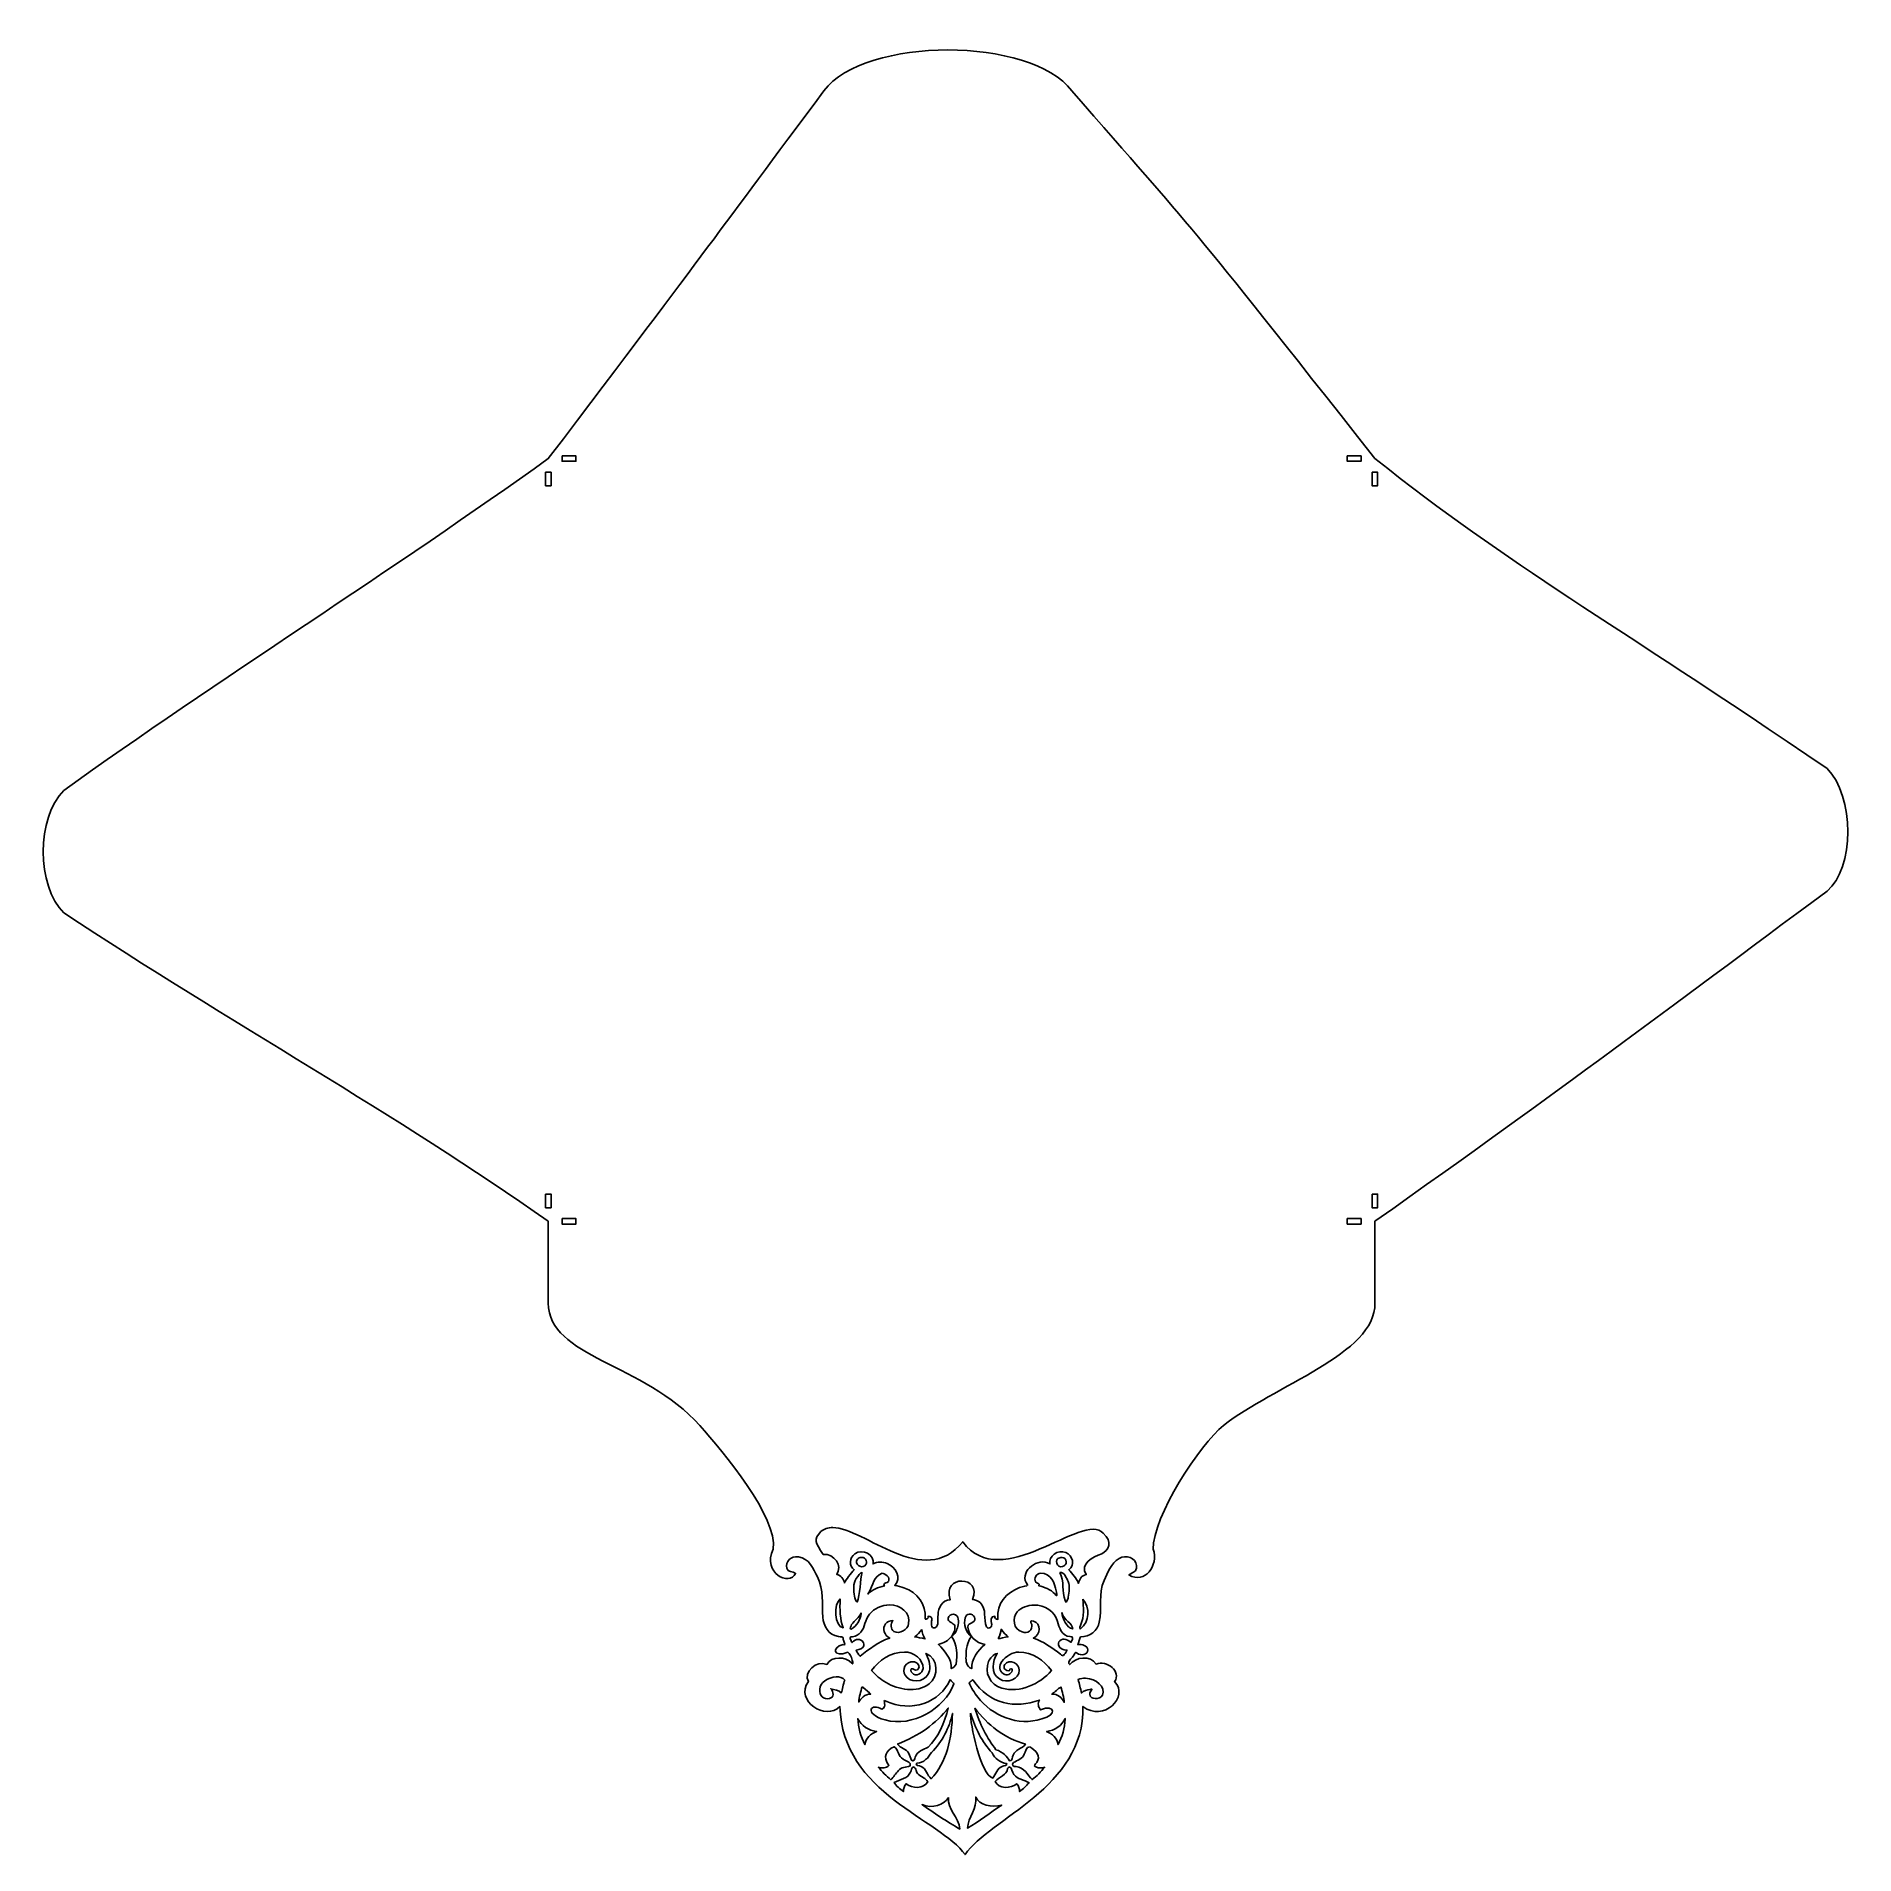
# Model space of a CAD drawing. Header units: centimetres. Extents: x -8.1 to 5.8, y -5.9 to 8.1.
import ezdxf

# ---------------------------------------------------------------- set-up
doc = ezdxf.new("R2010")
doc.units = ezdxf.units.CM
doc.header["$MEASUREMENT"] = 0
doc.layers.add('Layer 1', color=7, linetype='Continuous')

msp = doc.modelspace()

# ---------------------------------------------------------------- linework, layer by layer
at = {"layer": 'Layer 1', "color": 14}
for points, knots in [([(-2.06239, 7.65418), (-2.89052, 6.54329), (-2.90753, 6.50543), (-4.17525, 4.83449), (-4.17525, 4.83449), (-5.33732, 3.99902), (-6.72785, 3.12569), (-7.88992, 2.29022), (-7.88992, 2.29022), (-8.10121, 2.08135), (-8.10121, 1.55918), (-7.88992, 1.35032), (-7.88992, 1.35032), (-6.6222, 0.51485), (-5.33059, -0.19918), (-4.17525, -1.0138), (-4.17525, -1.0138), (-4.17525, -1.0138), (-4.17525, -1.6404), (-4.17525, -1.6404), (-4.17525, -1.6404), (-4.17525, -2.05815), (-3.44462, -2.09738), (-3.01318, -2.58032), (-3.01318, -2.58032), (-2.83346, -2.78149), (-2.40999, -3.28942), (-2.45195, -3.52739), (-2.45195, -3.52739), (-2.53646, -3.71537), (-2.32544, -3.81281), (-2.27962, -3.71407), (-2.27962, -3.71407), (-2.29866, -3.69684), (-2.33887, -3.70483), (-2.34631, -3.6736), (-2.34631, -3.6736), (-2.35878, -3.62337), (-2.31277, -3.57792), (-2.25783, -3.58679), (-2.25783, -3.58679), (-2.17474, -3.59556), (-2.14335, -3.68048), (-2.11125, -3.74083), (-2.11125, -3.74083), (-2.06288, -3.8376), (-2.0765, -3.94605), (-2.06965, -4.04956), (-2.06965, -4.04956), (-2.06495, -4.11416), (-2.02673, -4.18781), (-1.95014, -4.19707), (-1.95014, -4.19707), (-1.93163, -4.20027), (-1.91099, -4.19651), (-1.91316, -4.21991), (-1.91316, -4.21991), (-1.9146, -4.23456), (-1.88575, -4.26699), (-1.91515, -4.25907), (-1.91515, -4.25907), (-2.00825, -4.27932), (-1.98712, -4.36286), (-1.8795, -4.31847), (-1.8795, -4.31847), (-1.84428, -4.33238), (-1.83032, -4.43518), (-1.84781, -4.40071), (-1.84781, -4.40071), (-1.89648, -4.34981), (-2.0022, -4.34549), (-2.03929, -4.41181), (-2.03929, -4.41181), (-2.1199, -4.37228), (-2.22069, -4.47501), (-2.18125, -4.54235), (-2.18125, -4.54235), (-2.28518, -4.69414), (-2.04848, -4.84514), (-1.93893, -4.73425), (-1.93893, -4.73425), (-1.9227, -5.40182), (-1.16688, -5.60055), (-0.9789, -5.86997), (-0.9789, -5.86997), (-0.79097, -5.5915), (-0.06115, -5.35774), (-0.07565, -4.7336), (-0.07565, -4.7336), (0.08208, -4.85876), (0.28168, -4.65887), (0.16733, -4.54236), (0.16733, -4.54236), (0.22326, -4.4698), (0.10634, -4.37302), (0.02471, -4.41051), (0.02471, -4.41051), (-0.01566, -4.33852), (-0.13614, -4.35409), (-0.17601, -4.41312), (-0.17601, -4.41312), (-0.20066, -4.38708), (-0.16079, -4.37155), (-0.15092, -4.3485), (-0.15092, -4.3485), (-0.13993, -4.3375), (-0.1382, -4.30534), (-0.11989, -4.32566), (-0.11989, -4.32566), (-0.09193, -4.34803), (-0.03728, -4.33942), (-0.03736, -4.29955), (-0.03736, -4.29955), (-0.04011, -4.26676), (-0.08402, -4.25442), (-0.11395, -4.26039), (-0.11395, -4.26039), (-0.10511, -4.24162), (-0.10219, -4.21617), (-0.09348, -4.20034), (-0.09348, -4.20034), (-0.02239, -4.20211), (0.03859, -4.15071), (0.04914, -4.08677), (0.04914, -4.08677), (0.07269, -3.98219), (0.04303, -3.87013), (0.08611, -3.7689), (0.08611, -3.7689), (0.11414, -3.70783), (0.13984, -3.63617), (0.20232, -3.59854), (0.20232, -3.59854), (0.25207, -3.56815), (0.33246, -3.59366), (0.33569, -3.65337), (0.33569, -3.65337), (0.33328, -3.71303), (0.31588, -3.69451), (0.27759, -3.72582), (0.27759, -3.72582), (0.4004, -3.79894), (0.50604, -3.65272), (0.46379, -3.5274), (0.46379, -3.5274), (0.45576, -3.28377), (0.82565, -2.72013), (1.00126, -2.58033), (1.00126, -2.58033), (1.38478, -2.27501), (2.17273, -2.03248), (2.16333, -1.64041), (2.16333, -1.64041), (2.16333, -1.64041), (2.16333, -1.01381), (2.16333, -1.01381), (2.16333, -1.01381), (3.64233, 0.03053), (4.36335, 0.5788), (5.63106, 1.51871), (5.63106, 1.51871), (5.8411, 1.68682), (5.84235, 2.24975), (5.63106, 2.45861), (5.63106, 2.45861), (3.94077, 3.60738), (3.21976, 3.99901), (2.16333, 4.83447), (2.16333, 4.83447), (0.68433, 6.71428), (0.807, 6.54328), (-0.16081, 7.65416), (-0.16081, 7.65416), (-0.47774, 8.07189), (-1.74546, 8.07189), (-2.06238, 7.65416), (-2.06238, 7.65416), (-2.06238, 7.65416), (-2.06239, 7.65418), (-2.06239, 7.65418)], [0, 0, 0, 0, 0.02173913, 0.02173913, 0.02173913, 0.02173913, 0.04347826, 0.04347826, 0.04347826, 0.04347826, 0.06521739, 0.06521739, 0.06521739, 0.06521739, 0.08695652, 0.08695652, 0.08695652, 0.08695652, 0.10869565, 0.10869565, 0.10869565, 0.10869565, 0.13043478, 0.13043478, 0.13043478, 0.13043478, 0.15217391, 0.15217391, 0.15217391, 0.15217391, 0.17391304, 0.17391304, 0.17391304, 0.17391304, 0.19565217, 0.19565217, 0.19565217, 0.19565217, 0.2173913, 0.2173913, 0.2173913, 0.2173913, 0.23913043, 0.23913043, 0.23913043, 0.23913043, 0.26086957, 0.26086957, 0.26086957, 0.26086957, 0.2826087, 0.2826087, 0.2826087, 0.2826087, 0.30434783, 0.30434783, 0.30434783, 0.30434783, 0.32608696, 0.32608696, 0.32608696, 0.32608696, 0.34782609, 0.34782609, 0.34782609, 0.34782609, 0.36956522, 0.36956522, 0.36956522, 0.36956522, 0.39130435, 0.39130435, 0.39130435, 0.39130435, 0.41304348, 0.41304348, 0.41304348, 0.41304348, 0.43478261, 0.43478261, 0.43478261, 0.43478261, 0.45652174, 0.45652174, 0.45652174, 0.45652174, 0.47826087, 0.47826087, 0.47826087, 0.47826087, 0.5, 0.5, 0.5, 0.5, 0.52173913, 0.52173913, 0.52173913, 0.52173913, 0.54347826, 0.54347826, 0.54347826, 0.54347826, 0.56521739, 0.56521739, 0.56521739, 0.56521739, 0.58695652, 0.58695652, 0.58695652, 0.58695652, 0.60869565, 0.60869565, 0.60869565, 0.60869565, 0.63043478, 0.63043478, 0.63043478, 0.63043478, 0.65217391, 0.65217391, 0.65217391, 0.65217391, 0.67391304, 0.67391304, 0.67391304, 0.67391304, 0.69565217, 0.69565217, 0.69565217, 0.69565217, 0.7173913, 0.7173913, 0.7173913, 0.7173913, 0.73913043, 0.73913043, 0.73913043, 0.73913043, 0.76086957, 0.76086957, 0.76086957, 0.76086957, 0.7826087, 0.7826087, 0.7826087, 0.7826087, 0.80434783, 0.80434783, 0.80434783, 0.80434783, 0.82608696, 0.82608696, 0.82608696, 0.82608696, 0.84782609, 0.84782609, 0.84782609, 0.84782609, 0.86956522, 0.86956522, 0.86956522, 0.86956522, 0.89130435, 0.89130435, 0.89130435, 0.89130435, 0.91304348, 0.91304348, 0.91304348, 0.91304348, 0.93478261, 0.93478261, 0.93478261, 0.93478261, 0.95652174, 0.95652174, 0.95652174, 0.95652174, 1, 1, 1, 1]), ([(-4.06961, 4.85537), (-4.06961, 4.85537), (-3.96397, 4.85537), (-3.96397, 4.85537), (-3.96397, 4.85537), (-3.96397, 4.85537), (-3.96397, 4.8136), (-3.96397, 4.8136), (-3.96397, 4.8136), (-3.96397, 4.8136), (-4.06961, 4.8136), (-4.06961, 4.8136), (-4.06961, 4.8136), (-4.06961, 4.8136), (-4.06961, 4.85537), (-4.06961, 4.85537)], [0, 0, 0, 0, 0.2, 0.2, 0.2, 0.2, 0.4, 0.4, 0.4, 0.4, 0.6, 0.6, 0.6, 0.6, 1, 1, 1, 1]), ([(1.95204, 4.85537), (1.95204, 4.85537), (2.05768, 4.85537), (2.05768, 4.85537), (2.05768, 4.85537), (2.05768, 4.85537), (2.05768, 4.8136), (2.05768, 4.8136), (2.05768, 4.8136), (2.05768, 4.8136), (1.95204, 4.8136), (1.95204, 4.8136), (1.95204, 4.8136), (1.95204, 4.8136), (1.95204, 4.85537), (1.95204, 4.85537)], [0, 0, 0, 0, 0.2, 0.2, 0.2, 0.2, 0.4, 0.4, 0.4, 0.4, 0.6, 0.6, 0.6, 0.6, 1, 1, 1, 1]), ([(-4.19638, 4.73005), (-4.19638, 4.73005), (-4.15412, 4.73005), (-4.15412, 4.73005), (-4.15412, 4.73005), (-4.15412, 4.73005), (-4.15412, 4.62562), (-4.15412, 4.62562), (-4.15412, 4.62562), (-4.15412, 4.62562), (-4.19638, 4.62562), (-4.19638, 4.62562), (-4.19638, 4.62562), (-4.19638, 4.62562), (-4.19638, 4.73005), (-4.19638, 4.73005)], [0, 0, 0, 0, 0.2, 0.2, 0.2, 0.2, 0.4, 0.4, 0.4, 0.4, 0.6, 0.6, 0.6, 0.6, 1, 1, 1, 1]), ([(2.1422, 4.73005), (2.1422, 4.73005), (2.18446, 4.73005), (2.18446, 4.73005), (2.18446, 4.73005), (2.18446, 4.73005), (2.18446, 4.62562), (2.18446, 4.62562), (2.18446, 4.62562), (2.18446, 4.62562), (2.1422, 4.62562), (2.1422, 4.62562), (2.1422, 4.62562), (2.1422, 4.62562), (2.1422, 4.73005), (2.1422, 4.73005)], [0, 0, 0, 0, 0.2, 0.2, 0.2, 0.2, 0.4, 0.4, 0.4, 0.4, 0.6, 0.6, 0.6, 0.6, 1, 1, 1, 1]), ([(-4.19638, -0.80494), (-4.19638, -0.80494), (-4.15412, -0.80494), (-4.15412, -0.80494), (-4.15412, -0.80494), (-4.15412, -0.80494), (-4.15412, -0.90937), (-4.15412, -0.90937), (-4.15412, -0.90937), (-4.15412, -0.90937), (-4.19638, -0.90937), (-4.19638, -0.90937), (-4.19638, -0.90937), (-4.19638, -0.90937), (-4.19638, -0.80494), (-4.19638, -0.80494)], [0, 0, 0, 0, 0.2, 0.2, 0.2, 0.2, 0.4, 0.4, 0.4, 0.4, 0.6, 0.6, 0.6, 0.6, 1, 1, 1, 1]), ([(2.1422, -0.80494), (2.1422, -0.80494), (2.18446, -0.80494), (2.18446, -0.80494), (2.18446, -0.80494), (2.18446, -0.80494), (2.18446, -0.90937), (2.18446, -0.90937), (2.18446, -0.90937), (2.18446, -0.90937), (2.1422, -0.90937), (2.1422, -0.90937), (2.1422, -0.90937), (2.1422, -0.90937), (2.1422, -0.80494), (2.1422, -0.80494)], [0, 0, 0, 0, 0.2, 0.2, 0.2, 0.2, 0.4, 0.4, 0.4, 0.4, 0.6, 0.6, 0.6, 0.6, 1, 1, 1, 1]), ([(-4.06961, -0.99292), (-4.06961, -0.99292), (-3.96397, -0.99292), (-3.96397, -0.99292), (-3.96397, -0.99292), (-3.96397, -0.99292), (-3.96397, -1.03469), (-3.96397, -1.03469), (-3.96397, -1.03469), (-3.96397, -1.03469), (-4.06961, -1.03469), (-4.06961, -1.03469), (-4.06961, -1.03469), (-4.06961, -1.03469), (-4.06961, -0.99292), (-4.06961, -0.99292)], [0, 0, 0, 0, 0.2, 0.2, 0.2, 0.2, 0.4, 0.4, 0.4, 0.4, 0.6, 0.6, 0.6, 0.6, 1, 1, 1, 1]), ([(1.95204, -0.99292), (1.95204, -0.99292), (2.05768, -0.99292), (2.05768, -0.99292), (2.05768, -0.99292), (2.05768, -0.99292), (2.05768, -1.03469), (2.05768, -1.03469), (2.05768, -1.03469), (2.05768, -1.03469), (1.95204, -1.03469), (1.95204, -1.03469), (1.95204, -1.03469), (1.95204, -1.03469), (1.95204, -0.99292), (1.95204, -0.99292)], [0, 0, 0, 0, 0.2, 0.2, 0.2, 0.2, 0.4, 0.4, 0.4, 0.4, 0.6, 0.6, 0.6, 0.6, 1, 1, 1, 1]), ([(-1.99438, -3.3616), (-1.75043, -3.36385), (-1.29524, -3.84072), (-0.99671, -3.47125), (-0.99671, -3.47125), (-0.70304, -3.87577), (-0.07049, -3.23487), (0.07887, -3.40467), (0.07887, -3.40467), (0.15841, -3.47142), (0.11699, -3.53822), (0.06962, -3.56263), (0.06962, -3.56263), (-0.00052, -3.58526), (-0.1022, -3.64049), (-0.05055, -3.72254), (-0.05055, -3.72254), (-0.08412, -3.72883), (-0.10523, -3.75958), (-0.10865, -3.78977), (-0.10865, -3.78977), (-0.12615, -3.75063), (-0.15528, -3.71757), (-0.18458, -3.68534), (-0.18458, -3.68534), (-0.13349, -3.6523), (-0.15248, -3.574), (-0.20769, -3.55415), (-0.20769, -3.55415), (-0.26744, -3.52773), (-0.34222, -3.58218), (-0.32918, -3.64031), (-0.32918, -3.64031), (-0.42108, -3.58754), (-0.55523, -3.69197), (-0.51141, -3.78456), (-0.51141, -3.78456), (-0.49689, -3.80234), (-0.49251, -3.80981), (-0.52197, -3.81132), (-0.52197, -3.81132), (-0.62714, -3.83381), (-0.72146, -3.91395), (-0.72731, -4.01823), (-0.72731, -4.01823), (-0.72909, -4.03419), (-0.72875, -4.05087), (-0.72796, -4.06653), (-0.72796, -4.06653), (-0.74023, -4.06292), (-0.75701, -4.05845), (-0.75041, -4.04238), (-0.75041, -4.04238), (-0.78467, -4.03873), (-0.78163, -4.07746), (-0.77616, -4.09786), (-0.77616, -4.09786), (-0.76628, -4.12029), (-0.79795, -4.1473), (-0.81512, -4.12397), (-0.81512, -4.12397), (-0.84212, -4.06537), (-0.80911, -3.98646), (-0.86398, -3.93795), (-0.86398, -3.93795), (-0.87858, -3.92277), (-0.90594, -3.91842), (-0.92208, -3.9138), (-0.92208, -3.9138), (-0.8424, -3.73154), (-1.16111, -3.71731), (-1.09309, -3.9151), (-1.09309, -3.9151), (-1.15619, -3.9182), (-1.18762, -3.97873), (-1.18553, -4.03128), (-1.18553, -4.03128), (-1.19285, -4.06314), (-1.17534, -4.11132), (-1.20996, -4.1318), (-1.20996, -4.1318), (-1.245, -4.13735), (-1.23888, -4.09198), (-1.23439, -4.07175), (-1.23439, -4.07175), (-1.22998, -4.05501), (-1.24468, -4.03935), (-1.26344, -4.04238), (-1.26344, -4.04238), (-1.25033, -4.05835), (-1.29276, -4.0762), (-1.28457, -4.05609), (-1.28457, -4.05609), (-1.27543, -3.95527), (-1.3463, -3.85784), (-1.44832, -3.82503), (-1.44832, -3.82503), (-1.471, -3.81667), (-1.49432, -3.80988), (-1.51831, -3.80545), (-1.51831, -3.80545), (-1.46176, -3.75085), (-1.51187, -3.66214), (-1.57773, -3.63705), (-1.57773, -3.63705), (-1.61153, -3.62203), (-1.65329, -3.62269), (-1.68535, -3.64097), (-1.68535, -3.64097), (-1.66861, -3.57239), (-1.76832, -3.51805), (-1.82467, -3.5646), (-1.82467, -3.5646), (-1.86692, -3.59175), (-1.87177, -3.6573), (-1.82863, -3.68535), (-1.82863, -3.68535), (-1.85834, -3.71387), (-1.88917, -3.76005), (-1.90522, -3.78717), (-1.90522, -3.78717), (-1.90814, -3.75686), (-1.9333, -3.72867), (-1.96399, -3.7219), (-1.96399, -3.7219), (-1.91668, -3.65632), (-1.98274, -3.55948), (-2.06633, -3.56851), (-2.06633, -3.56851), (-2.12963, -3.47571), (-2.14216, -3.45225), (-2.08548, -3.39358), (-2.08548, -3.39358), (-2.06034, -3.37068), (-2.02921, -3.36128), (-1.99436, -3.3616), (-1.99436, -3.3616), (-1.99436, -3.3616), (-1.99438, -3.3616), (-1.99438, -3.3616)], [0, 0, 0, 0, 0.02777778, 0.02777778, 0.02777778, 0.02777778, 0.05555556, 0.05555556, 0.05555556, 0.05555556, 0.08333333, 0.08333333, 0.08333333, 0.08333333, 0.11111111, 0.11111111, 0.11111111, 0.11111111, 0.13888889, 0.13888889, 0.13888889, 0.13888889, 0.16666667, 0.16666667, 0.16666667, 0.16666667, 0.19444444, 0.19444444, 0.19444444, 0.19444444, 0.22222222, 0.22222222, 0.22222222, 0.22222222, 0.25, 0.25, 0.25, 0.25, 0.27777778, 0.27777778, 0.27777778, 0.27777778, 0.30555556, 0.30555556, 0.30555556, 0.30555556, 0.33333333, 0.33333333, 0.33333333, 0.33333333, 0.36111111, 0.36111111, 0.36111111, 0.36111111, 0.38888889, 0.38888889, 0.38888889, 0.38888889, 0.41666667, 0.41666667, 0.41666667, 0.41666667, 0.44444444, 0.44444444, 0.44444444, 0.44444444, 0.47222222, 0.47222222, 0.47222222, 0.47222222, 0.5, 0.5, 0.5, 0.5, 0.52777778, 0.52777778, 0.52777778, 0.52777778, 0.55555556, 0.55555556, 0.55555556, 0.55555556, 0.58333333, 0.58333333, 0.58333333, 0.58333333, 0.61111111, 0.61111111, 0.61111111, 0.61111111, 0.63888889, 0.63888889, 0.63888889, 0.63888889, 0.66666667, 0.66666667, 0.66666667, 0.66666667, 0.69444444, 0.69444444, 0.69444444, 0.69444444, 0.72222222, 0.72222222, 0.72222222, 0.72222222, 0.75, 0.75, 0.75, 0.75, 0.77777778, 0.77777778, 0.77777778, 0.77777778, 0.80555556, 0.80555556, 0.80555556, 0.80555556, 0.83333333, 0.83333333, 0.83333333, 0.83333333, 0.86111111, 0.86111111, 0.86111111, 0.86111111, 0.88888889, 0.88888889, 0.88888889, 0.88888889, 0.91666667, 0.91666667, 0.91666667, 0.91666667, 0.94444444, 0.94444444, 0.94444444, 0.94444444, 1, 1, 1, 1]), ([(-1.77385, -3.5907), (-1.73711, -3.58964), (-1.72199, -3.63341), (-1.74876, -3.65467), (-1.74876, -3.65467), (-1.77863, -3.68158), (-1.83071, -3.63689), (-1.80422, -3.60572), (-1.80422, -3.60572), (-1.79767, -3.59653), (-1.78549, -3.59078), (-1.77385, -3.59071), (-1.77385, -3.59071), (-1.77385, -3.59071), (-1.77385, -3.5907), (-1.77385, -3.5907)], [0, 0, 0, 0, 0.2, 0.2, 0.2, 0.2, 0.4, 0.4, 0.4, 0.4, 0.6, 0.6, 0.6, 0.6, 1, 1, 1, 1]), ([(-0.23543, -3.5907), (-0.19442, -3.59401), (-0.19251, -3.65514), (-0.23344, -3.66054), (-0.23344, -3.66054), (-0.27515, -3.67565), (-0.2984, -3.60337), (-0.25391, -3.59331), (-0.25391, -3.59331), (-0.2477, -3.59057), (-0.24069, -3.59135), (-0.23542, -3.5907), (-0.23542, -3.5907), (-0.23542, -3.5907), (-0.23543, -3.5907), (-0.23543, -3.5907)], [0, 0, 0, 0, 0.2, 0.2, 0.2, 0.2, 0.4, 0.4, 0.4, 0.4, 0.6, 0.6, 0.6, 0.6, 1, 1, 1, 1]), ([(-1.76923, -3.70558), (-1.78532, -3.75827), (-1.78246, -3.88243), (-1.80686, -3.93338), (-1.80686, -3.93338), (-1.81524, -3.93467), (-1.8232, -3.903), (-1.82733, -3.889), (-1.82733, -3.889), (-1.83306, -3.843), (-1.84208, -3.79373), (-1.81347, -3.75193), (-1.81347, -3.75193), (-1.79549, -3.73022), (-1.78801, -3.71094), (-1.76923, -3.70559), (-1.76923, -3.70559), (-1.76923, -3.70559), (-1.76923, -3.70558), (-1.76923, -3.70558)], [0, 0, 0, 0, 0.16666667, 0.16666667, 0.16666667, 0.16666667, 0.33333333, 0.33333333, 0.33333333, 0.33333333, 0.5, 0.5, 0.5, 0.5, 0.66666667, 0.66666667, 0.66666667, 0.66666667, 1, 1, 1, 1]), ([(-1.61473, -3.71211), (-1.57249, -3.71918), (-1.54454, -3.76555), (-1.57578, -3.78326), (-1.57578, -3.78326), (-1.58987, -3.78262), (-1.61318, -3.79748), (-1.59757, -3.81002), (-1.59757, -3.81002), (-1.64579, -3.81694), (-1.69173, -3.83858), (-1.72434, -3.87203), (-1.72434, -3.87203), (-1.67274, -3.78894), (-1.68932, -3.74531), (-1.61474, -3.71212), (-1.61474, -3.71212), (-1.61474, -3.71212), (-1.61473, -3.71211), (-1.61473, -3.71211)], [0, 0, 0, 0, 0.16666667, 0.16666667, 0.16666667, 0.16666667, 0.33333333, 0.33333333, 0.33333333, 0.33333333, 0.5, 0.5, 0.5, 0.5, 0.66666667, 0.66666667, 0.66666667, 0.66666667, 1, 1, 1, 1]), ([(-0.39917, -3.71146), (-0.32226, -3.71051), (-0.29094, -3.78993), (-0.28032, -3.84853), (-0.28032, -3.84853), (-0.27678, -3.86772), (-0.26711, -3.90449), (-0.29022, -3.87137), (-0.29022, -3.87137), (-0.32086, -3.83723), (-0.3761, -3.81761), (-0.41435, -3.80806), (-0.41435, -3.80806), (-0.40047, -3.7906), (-0.43177, -3.78723), (-0.43878, -3.77934), (-0.43878, -3.77934), (-0.45263, -3.75197), (-0.43458, -3.71371), (-0.39916, -3.71146), (-0.39916, -3.71146), (-0.39916, -3.71146), (-0.39917, -3.71146), (-0.39917, -3.71146)], [0, 0, 0, 0, 0.14285714, 0.14285714, 0.14285714, 0.14285714, 0.28571429, 0.28571429, 0.28571429, 0.28571429, 0.42857143, 0.42857143, 0.42857143, 0.42857143, 0.57142857, 0.57142857, 0.57142857, 0.57142857, 0.71428571, 0.71428571, 0.71428571, 0.71428571, 1, 1, 1, 1]), ([(-0.25391, -3.70623), (-0.21486, -3.70298), (-0.20385, -3.74984), (-0.18921, -3.77542), (-0.18921, -3.77542), (-0.17278, -3.81392), (-0.18207, -3.85648), (-0.18788, -3.89617), (-0.18788, -3.89617), (-0.19273, -3.9088), (-0.20381, -3.95496), (-0.21099, -3.92228), (-0.21099, -3.92228), (-0.2426, -3.85375), (-0.21175, -3.77158), (-0.25391, -3.70623)], [0, 0, 0, 0, 0.2, 0.2, 0.2, 0.2, 0.4, 0.4, 0.4, 0.4, 0.6, 0.6, 0.6, 0.6, 1, 1, 1, 1]), ([(-1.93694, -3.90923), (-1.94126, -3.98789), (-1.93921, -4.06986), (-1.91317, -4.1305), (-1.91317, -4.1305), (-1.98283, -4.12531), (-1.98712, -3.94515), (-1.93694, -3.90923)], [0, 0, 0, 0, 0.33333333, 0.33333333, 0.33333333, 0.33333333, 1, 1, 1, 1]), ([(-1.55795, -3.95492), (-1.4764, -3.95029), (-1.39571, -4.01967), (-1.41203, -4.09786), (-1.41203, -4.09786), (-1.41769, -4.1426), (-1.48033, -4.18482), (-1.5256, -4.15856), (-1.5256, -4.15856), (-1.5517, -4.13846), (-1.55084, -4.10021), (-1.5322, -4.07567), (-1.5322, -4.07567), (-1.58072, -4.0718), (-1.6147, -4.11937), (-1.59955, -4.16052), (-1.59955, -4.16052), (-1.59338, -4.18135), (-1.57815, -4.1999), (-1.55729, -4.20947), (-1.55729, -4.20947), (-1.64338, -4.23776), (-1.71491, -4.29475), (-1.78442, -4.3485), (-1.78442, -4.3485), (-1.79529, -4.33454), (-1.81046, -4.31743), (-1.81413, -4.30216), (-1.81413, -4.30216), (-1.69151, -4.28182), (-1.78864, -4.1723), (-1.84582, -4.24407), (-1.84582, -4.24407), (-1.85278, -4.22885), (-1.87555, -4.19458), (-1.84318, -4.19903), (-1.84318, -4.19903), (-1.7861, -4.19592), (-1.75887, -4.14394), (-1.74744, -4.09851), (-1.74744, -4.09851), (-1.73349, -4.0452), (-1.70003, -3.99712), (-1.6451, -3.97515), (-1.6451, -3.97515), (-1.61829, -3.9626), (-1.5881, -3.95517), (-1.55794, -3.95492), (-1.55794, -3.95492), (-1.55794, -3.95492), (-1.55795, -3.95492), (-1.55795, -3.95492)], [0, 0, 0, 0, 0.07142857, 0.07142857, 0.07142857, 0.07142857, 0.14285714, 0.14285714, 0.14285714, 0.14285714, 0.21428571, 0.21428571, 0.21428571, 0.21428571, 0.28571429, 0.28571429, 0.28571429, 0.28571429, 0.35714286, 0.35714286, 0.35714286, 0.35714286, 0.42857143, 0.42857143, 0.42857143, 0.42857143, 0.5, 0.5, 0.5, 0.5, 0.57142857, 0.57142857, 0.57142857, 0.57142857, 0.64285714, 0.64285714, 0.64285714, 0.64285714, 0.71428571, 0.71428571, 0.71428571, 0.71428571, 0.78571429, 0.78571429, 0.78571429, 0.78571429, 0.85714286, 0.85714286, 0.85714286, 0.85714286, 1, 1, 1, 1]), ([(-1.7765, -4.01562), (-1.7765, -4.01562), (-1.7765, -4.02019), (-1.7765, -4.02019), (-1.7765, -4.02019), (-1.77983, -4.06693), (-1.81039, -4.11608), (-1.85243, -4.14159), (-1.85243, -4.14159), (-1.87073, -4.13917), (-1.85205, -4.11466), (-1.84913, -4.10569), (-1.84913, -4.10569), (-1.82652, -4.07439), (-1.78971, -4.05259), (-1.7765, -4.01562)], [0, 0, 0, 0, 0.2, 0.2, 0.2, 0.2, 0.4, 0.4, 0.4, 0.4, 0.6, 0.6, 0.6, 0.6, 1, 1, 1, 1]), ([(-1.06736, -4.02606), (-1.02273, -4.03212), (-1.02746, -4.08965), (-1.03501, -4.12005), (-1.03501, -4.12005), (-1.04242, -4.14802), (-1.05355, -4.17938), (-1.08189, -4.19511), (-1.08189, -4.19511), (-1.06334, -4.17026), (-1.05352, -4.14041), (-1.05812, -4.11026), (-1.05812, -4.11026), (-1.07119, -4.09388), (-1.11565, -4.08632), (-1.10962, -4.05608), (-1.10962, -4.05608), (-1.10599, -4.03828), (-1.08622, -4.02611), (-1.06736, -4.02606)], [0, 0, 0, 0, 0.16666667, 0.16666667, 0.16666667, 0.16666667, 0.33333333, 0.33333333, 0.33333333, 0.33333333, 0.5, 0.5, 0.5, 0.5, 0.66666667, 0.66666667, 0.66666667, 0.66666667, 1, 1, 1, 1]), ([(-0.94654, -4.02606), (-0.91198, -4.02278), (-0.88591, -4.06885), (-0.91947, -4.08741), (-0.91947, -4.08741), (-0.93638, -4.09964), (-0.96303, -4.10089), (-0.95711, -4.12657), (-0.95711, -4.12657), (-0.95337, -4.18988), (-0.89472, -4.24824), (-0.8277, -4.25776), (-0.8277, -4.25776), (-0.88172, -4.30609), (-0.93222, -4.37069), (-0.92806, -4.44378), (-0.92806, -4.44378), (-0.96819, -4.42775), (-0.97624, -4.38536), (-0.97098, -4.34848), (-0.97098, -4.34848), (-0.97455, -4.29504), (-0.96233, -4.2416), (-0.9307, -4.1964), (-0.9307, -4.1964), (-0.97712, -4.16562), (-0.99021, -4.10318), (-0.9789, -4.05346), (-0.9789, -4.05346), (-0.97468, -4.03969), (-0.96313, -4.02627), (-0.94655, -4.02605), (-0.94655, -4.02605), (-0.94655, -4.02605), (-0.94654, -4.02606), (-0.94654, -4.02606)], [0, 0, 0, 0, 0.1, 0.1, 0.1, 0.1, 0.2, 0.2, 0.2, 0.2, 0.3, 0.3, 0.3, 0.3, 0.4, 0.4, 0.4, 0.4, 0.5, 0.5, 0.5, 0.5, 0.6, 0.6, 0.6, 0.6, 0.7, 0.7, 0.7, 0.7, 0.8, 0.8, 0.8, 0.8, 1, 1, 1, 1]), ([(-0.45068, -3.95622), (-0.36889, -3.95498), (-0.29029, -4.00614), (-0.27175, -4.08154), (-0.27175, -4.08154), (-0.25672, -4.12878), (-0.23799, -4.1929), (-0.17469, -4.19838), (-0.17469, -4.19838), (-0.1464, -4.19524), (-0.15306, -4.21451), (-0.16215, -4.23297), (-0.16215, -4.23297), (-0.16799, -4.25827), (-0.17857, -4.22594), (-0.19384, -4.22448), (-0.19384, -4.22448), (-0.22323, -4.20634), (-0.27096, -4.22576), (-0.26251, -4.26234), (-0.26251, -4.26234), (-0.25791, -4.28972), (-0.225, -4.30279), (-0.1978, -4.30216), (-0.1978, -4.30216), (-0.20919, -4.32056), (-0.2248, -4.36419), (-0.24732, -4.33349), (-0.24732, -4.33349), (-0.30929, -4.28472), (-0.3827, -4.23516), (-0.45464, -4.20948), (-0.45464, -4.20948), (-0.4011, -4.18683), (-0.39251, -4.09651), (-0.4553, -4.07959), (-0.4553, -4.07959), (-0.48478, -4.06987), (-0.4773, -4.08382), (-0.46851, -4.10439), (-0.46851, -4.10439), (-0.45725, -4.14338), (-0.50093, -4.18295), (-0.54114, -4.16248), (-0.54114, -4.16248), (-0.6104, -4.14363), (-0.61954, -4.056), (-0.57877, -4.00844), (-0.57877, -4.00844), (-0.54921, -3.97315), (-0.4982, -3.95655), (-0.45068, -3.95622)], [0, 0, 0, 0, 0.07142857, 0.07142857, 0.07142857, 0.07142857, 0.14285714, 0.14285714, 0.14285714, 0.14285714, 0.21428571, 0.21428571, 0.21428571, 0.21428571, 0.28571429, 0.28571429, 0.28571429, 0.28571429, 0.35714286, 0.35714286, 0.35714286, 0.35714286, 0.42857143, 0.42857143, 0.42857143, 0.42857143, 0.5, 0.5, 0.5, 0.5, 0.57142857, 0.57142857, 0.57142857, 0.57142857, 0.64285714, 0.64285714, 0.64285714, 0.64285714, 0.71428571, 0.71428571, 0.71428571, 0.71428571, 0.78571429, 0.78571429, 0.78571429, 0.78571429, 0.85714286, 0.85714286, 0.85714286, 0.85714286, 1, 1, 1, 1]), ([(-0.23741, -4.01431), (-0.22074, -4.07792), (-0.15649, -4.09213), (-0.15422, -4.13898), (-0.15422, -4.13898), (-0.2008, -4.13338), (-0.23443, -4.05357), (-0.23741, -4.01431)], [0, 0, 0, 0, 0.33333333, 0.33333333, 0.33333333, 0.33333333, 1, 1, 1, 1]), ([(-0.0763, -3.90988), (-0.02194, -3.97574), (-0.0216, -4.08532), (-0.09413, -4.13833), (-0.09413, -4.13833), (-0.10908, -4.13973), (-0.09335, -4.11269), (-0.09149, -4.10635), (-0.09149, -4.10635), (-0.06533, -4.04426), (-0.07061, -3.97265), (-0.0763, -3.90988)], [0, 0, 0, 0, 0.25, 0.25, 0.25, 0.25, 0.5, 0.5, 0.5, 0.5, 1, 1, 1, 1]), ([(-1.31101, -4.1442), (-1.30835, -4.16923), (-1.30122, -4.19383), (-1.28724, -4.21535), (-1.28724, -4.21535), (-1.31174, -4.20837), (-1.34438, -4.2037), (-1.36515, -4.20034), (-1.36515, -4.20034), (-1.34305, -4.18514), (-1.32859, -4.16381), (-1.31101, -4.14421), (-1.31101, -4.14421), (-1.31101, -4.14421), (-1.31101, -4.1442), (-1.31101, -4.1442)], [0, 0, 0, 0, 0.2, 0.2, 0.2, 0.2, 0.4, 0.4, 0.4, 0.4, 0.6, 0.6, 0.6, 0.6, 1, 1, 1, 1]), ([(-0.70224, -4.14094), (-0.70224, -4.14094), (-0.70093, -4.14355), (-0.70093, -4.14355), (-0.70093, -4.14355), (-0.69022, -4.16492), (-0.65881, -4.18907), (-0.65009, -4.20099), (-0.65009, -4.20099), (-0.67399, -4.20129), (-0.71077, -4.21475), (-0.7247, -4.21274), (-0.7247, -4.21274), (-0.71152, -4.19099), (-0.70431, -4.16588), (-0.70225, -4.14094), (-0.70225, -4.14094), (-0.70225, -4.14094), (-0.70224, -4.14094), (-0.70224, -4.14094)], [0, 0, 0, 0, 0.16666667, 0.16666667, 0.16666667, 0.16666667, 0.33333333, 0.33333333, 0.33333333, 0.33333333, 0.5, 0.5, 0.5, 0.5, 0.66666667, 0.66666667, 0.66666667, 0.66666667, 1, 1, 1, 1]), ([(-1.44504, -4.31717), (-1.37153, -4.31361), (-1.30051, -4.3737), (-1.3011, -4.44249), (-1.3011, -4.44249), (-1.30489, -4.47681), (-1.35845, -4.51325), (-1.38495, -4.47708), (-1.38495, -4.47708), (-1.39745, -4.46937), (-1.40275, -4.43695), (-1.38033, -4.4451), (-1.38033, -4.4451), (-1.32131, -4.48765), (-1.3072, -4.37852), (-1.39485, -4.39223), (-1.39485, -4.39223), (-1.45168, -4.40248), (-1.46641, -4.47439), (-1.4272, -4.50972), (-1.4272, -4.50972), (-1.37527, -4.56516), (-1.26386, -4.53413), (-1.25289, -4.46142), (-1.25289, -4.46142), (-1.24029, -4.41643), (-1.26307, -4.36072), (-1.2793, -4.32761), (-1.2793, -4.32761), (-1.18382, -4.36519), (-1.17976, -4.50383), (-1.25553, -4.56128), (-1.25553, -4.56128), (-1.35018, -4.63306), (-1.48992, -4.60655), (-1.58566, -4.55018), (-1.58566, -4.55018), (-1.62835, -4.52575), (-1.66541, -4.49502), (-1.69659, -4.4588), (-1.69659, -4.4588), (-1.6422, -4.38078), (-1.54831, -4.31759), (-1.44503, -4.31716), (-1.44503, -4.31716), (-1.44503, -4.31716), (-1.44504, -4.31717), (-1.44504, -4.31717)], [0, 0, 0, 0, 0.07692308, 0.07692308, 0.07692308, 0.07692308, 0.15384615, 0.15384615, 0.15384615, 0.15384615, 0.23076923, 0.23076923, 0.23076923, 0.23076923, 0.30769231, 0.30769231, 0.30769231, 0.30769231, 0.38461538, 0.38461538, 0.38461538, 0.38461538, 0.46153846, 0.46153846, 0.46153846, 0.46153846, 0.53846154, 0.53846154, 0.53846154, 0.53846154, 0.61538462, 0.61538462, 0.61538462, 0.61538462, 0.69230769, 0.69230769, 0.69230769, 0.69230769, 0.76923077, 0.76923077, 0.76923077, 0.76923077, 0.84615385, 0.84615385, 0.84615385, 0.84615385, 1, 1, 1, 1]), ([(-1.08321, -4.19642), (-1.03755, -4.25791), (-1.03743, -4.3385), (-1.0469, -4.40855), (-1.0469, -4.40855), (-1.05648, -4.42268), (-1.06926, -4.43681), (-1.08585, -4.44314), (-1.08585, -4.44314), (-1.07912, -4.37015), (-1.13933, -4.30281), (-1.18357, -4.25777), (-1.18357, -4.25777), (-1.14472, -4.25103), (-1.10711, -4.22761), (-1.08321, -4.19641), (-1.08321, -4.19641), (-1.08321, -4.19641), (-1.08321, -4.19642), (-1.08321, -4.19642)], [0, 0, 0, 0, 0.16666667, 0.16666667, 0.16666667, 0.16666667, 0.33333333, 0.33333333, 0.33333333, 0.33333333, 0.5, 0.5, 0.5, 0.5, 0.66666667, 0.66666667, 0.66666667, 0.66666667, 1, 1, 1, 1]), ([(-0.5682, -4.31717), (-0.46458, -4.31779), (-0.37197, -4.38043), (-0.31664, -4.45881), (-0.31664, -4.45881), (-0.40483, -4.56121), (-0.55739, -4.6335), (-0.69828, -4.59262), (-0.69828, -4.59262), (-0.78811, -4.56918), (-0.8351, -4.46961), (-0.79864, -4.39028), (-0.79864, -4.39028), (-0.78648, -4.36178), (-0.76392, -4.33596), (-0.73195, -4.32697), (-0.73195, -4.32697), (-0.76995, -4.38497), (-0.78512, -4.48059), (-0.71544, -4.52278), (-0.71544, -4.52278), (-0.65795, -4.56077), (-0.56243, -4.52547), (-0.56358, -4.4562), (-0.56358, -4.4562), (-0.55935, -4.40552), (-0.64197, -4.36461), (-0.67517, -4.41182), (-0.67517, -4.41182), (-0.69219, -4.43455), (-0.66722, -4.4686), (-0.6382, -4.45816), (-0.6382, -4.45816), (-0.64298, -4.43867), (-0.60959, -4.44034), (-0.61773, -4.45881), (-0.61773, -4.45881), (-0.62424, -4.48586), (-0.66104, -4.50453), (-0.68508, -4.48296), (-0.68508, -4.48296), (-0.71979, -4.46197), (-0.71906, -4.41963), (-0.69829, -4.39028), (-0.69829, -4.39028), (-0.66612, -4.34537), (-0.61298, -4.31777), (-0.56822, -4.31718), (-0.56822, -4.31718), (-0.56822, -4.31718), (-0.5682, -4.31717), (-0.5682, -4.31717)], [0, 0, 0, 0, 0.07142857, 0.07142857, 0.07142857, 0.07142857, 0.14285714, 0.14285714, 0.14285714, 0.14285714, 0.21428571, 0.21428571, 0.21428571, 0.21428571, 0.28571429, 0.28571429, 0.28571429, 0.28571429, 0.35714286, 0.35714286, 0.35714286, 0.35714286, 0.42857143, 0.42857143, 0.42857143, 0.42857143, 0.5, 0.5, 0.5, 0.5, 0.57142857, 0.57142857, 0.57142857, 0.57142857, 0.64285714, 0.64285714, 0.64285714, 0.64285714, 0.71428571, 0.71428571, 0.71428571, 0.71428571, 0.78571429, 0.78571429, 0.78571429, 0.78571429, 0.85714286, 0.85714286, 0.85714286, 0.85714286, 1, 1, 1, 1]), ([(-1.96863, -4.50711), (-1.94199, -4.5059), (-1.91725, -4.51327), (-1.90194, -4.53191), (-1.90194, -4.53191), (-1.91548, -4.56131), (-1.91714, -4.6076), (-1.92835, -4.62851), (-1.92835, -4.62851), (-1.94831, -4.60768), (-1.98221, -4.60787), (-2.00891, -4.59849), (-2.00891, -4.59849), (-1.98784, -4.61955), (-1.98088, -4.66704), (-2.02013, -4.6729), (-2.02013, -4.6729), (-2.06418, -4.68286), (-2.09864, -4.64959), (-2.09408, -4.60175), (-2.09408, -4.60175), (-2.09531, -4.55293), (-2.02725, -4.50977), (-1.96863, -4.50711)], [0, 0, 0, 0, 0.14285714, 0.14285714, 0.14285714, 0.14285714, 0.28571429, 0.28571429, 0.28571429, 0.28571429, 0.42857143, 0.42857143, 0.42857143, 0.42857143, 0.57142857, 0.57142857, 0.57142857, 0.57142857, 0.71428571, 0.71428571, 0.71428571, 0.71428571, 1, 1, 1, 1]), ([(-1.76791, -4.58217), (-1.76791, -4.58217), (-1.76329, -4.58674), (-1.76329, -4.58674), (-1.76329, -4.58674), (-1.76329, -4.58674), (-1.7613, -4.5887), (-1.7613, -4.5887), (-1.7613, -4.5887), (-1.74654, -4.60608), (-1.70757, -4.62843), (-1.7032, -4.63896), (-1.7032, -4.63896), (-1.74552, -4.63617), (-1.78261, -4.67514), (-1.79498, -4.70031), (-1.79498, -4.70031), (-1.79085, -4.66017), (-1.78051, -4.62085), (-1.76791, -4.58217)], [0, 0, 0, 0, 0.16666667, 0.16666667, 0.16666667, 0.16666667, 0.33333333, 0.33333333, 0.33333333, 0.33333333, 0.5, 0.5, 0.5, 0.5, 0.66666667, 0.66666667, 0.66666667, 0.66666667, 1, 1, 1, 1]), ([(-1.09444, -4.52799), (-1.08442, -4.54133), (-1.06539, -4.55932), (-1.06539, -4.55932), (-1.06539, -4.55932), (-1.13692, -4.75371), (-1.38406, -4.89452), (-1.59228, -4.83737), (-1.59228, -4.83737), (-1.7649, -4.78719), (-1.69703, -4.70217), (-1.61803, -4.75448), (-1.61803, -4.75448), (-1.57273, -4.73638), (-1.6146, -4.67819), (-1.59096, -4.69051), (-1.59096, -4.69051), (-1.39402, -4.78645), (-1.16715, -4.70202), (-1.09444, -4.52799)], [0, 0, 0, 0, 0.16666667, 0.16666667, 0.16666667, 0.16666667, 0.33333333, 0.33333333, 0.33333333, 0.33333333, 0.5, 0.5, 0.5, 0.5, 0.66666667, 0.66666667, 0.66666667, 0.66666667, 1, 1, 1, 1]), ([(-0.91881, -4.52865), (-0.7924, -4.7181), (-0.59294, -4.7535), (-0.40974, -4.6853), (-0.40974, -4.6853), (-0.4262, -4.70847), (-0.41651, -4.73859), (-0.40182, -4.76036), (-0.40182, -4.76036), (-0.2874, -4.71056), (-0.27182, -4.8048), (-0.39192, -4.82889), (-0.39192, -4.82889), (-0.57274, -4.89088), (-0.77537, -4.80196), (-0.88184, -4.66245), (-0.88184, -4.66245), (-0.90933, -4.62804), (-0.9316, -4.59118), (-0.94853, -4.55149), (-0.94853, -4.55149), (-0.9388, -4.54442), (-0.92818, -4.53391), (-0.91882, -4.52865), (-0.91882, -4.52865), (-0.91882, -4.52865), (-0.91881, -4.52865), (-0.91881, -4.52865)], [0, 0, 0, 0, 0.125, 0.125, 0.125, 0.125, 0.25, 0.25, 0.25, 0.25, 0.375, 0.375, 0.375, 0.375, 0.5, 0.5, 0.5, 0.5, 0.625, 0.625, 0.625, 0.625, 0.75, 0.75, 0.75, 0.75, 1, 1, 1, 1]), ([(-0.24533, -4.58282), (-0.23254, -4.62218), (-0.22214, -4.66201), (-0.21826, -4.70292), (-0.21826, -4.70292), (-0.2337, -4.66698), (-0.27088, -4.63682), (-0.31466, -4.63895), (-0.31466, -4.63895), (-0.28988, -4.62218), (-0.26697, -4.60133), (-0.24533, -4.58282)], [0, 0, 0, 0, 0.25, 0.25, 0.25, 0.25, 0.5, 0.5, 0.5, 0.5, 1, 1, 1, 1]), ([(-0.05649, -4.51755), (0.02519, -4.51893), (0.10043, -4.58552), (0.07424, -4.64744), (0.07424, -4.64744), (0.05512, -4.68166), (-0.02412, -4.68656), (-0.02216, -4.6383), (-0.02216, -4.6383), (-0.0261, -4.62289), (0.01144, -4.59005), (-0.02017, -4.60305), (-0.02017, -4.60305), (-0.04332, -4.6098), (-0.07218, -4.61174), (-0.08752, -4.63112), (-0.08752, -4.63112), (-0.09485, -4.59649), (-0.10026, -4.56125), (-0.11327, -4.52799), (-0.11327, -4.52799), (-0.09497, -4.52052), (-0.07534, -4.51723), (-0.05649, -4.51755)], [0, 0, 0, 0, 0.14285714, 0.14285714, 0.14285714, 0.14285714, 0.28571429, 0.28571429, 0.28571429, 0.28571429, 0.42857143, 0.42857143, 0.42857143, 0.42857143, 0.57142857, 0.57142857, 0.57142857, 0.57142857, 0.71428571, 0.71428571, 0.71428571, 0.71428571, 1, 1, 1, 1]), ([(-1.80225, -4.82563), (-1.80225, -4.82563), (-1.80094, -4.82955), (-1.80094, -4.82955), (-1.80094, -4.82955), (-1.77449, -4.88074), (-1.71937, -4.91975), (-1.65832, -4.9255), (-1.65832, -4.9255), (-1.70358, -4.94274), (-1.74159, -4.97901), (-1.7468, -5.02602), (-1.7468, -5.02602), (-1.78208, -4.96441), (-1.79785, -4.89501), (-1.80226, -4.82564), (-1.80226, -4.82564), (-1.80226, -4.82564), (-1.80225, -4.82563), (-1.80225, -4.82563)], [0, 0, 0, 0, 0.16666667, 0.16666667, 0.16666667, 0.16666667, 0.33333333, 0.33333333, 0.33333333, 0.33333333, 0.5, 0.5, 0.5, 0.5, 0.66666667, 0.66666667, 0.66666667, 0.66666667, 1, 1, 1, 1]), ([(-1.1083, -4.74665), (-1.1372, -4.85915), (-1.18991, -4.97604), (-1.26214, -5.04624), (-1.26214, -5.04624), (-1.29974, -5.06505), (-1.34788, -5.07895), (-1.36184, -5.12195), (-1.36184, -5.12195), (-1.36349, -5.13425), (-1.37427, -5.16427), (-1.39023, -5.1461), (-1.39023, -5.1461), (-1.40298, -5.11203), (-1.41311, -5.07086), (-1.45428, -5.05603), (-1.45428, -5.05603), (-1.47102, -5.04831), (-1.48713, -5.03823), (-1.49654, -5.02274), (-1.49654, -5.02274), (-1.3385, -4.96331), (-1.19584, -4.8594), (-1.1083, -4.74664), (-1.1083, -4.74664), (-1.1083, -4.74664), (-1.1083, -4.74665), (-1.1083, -4.74665)], [0, 0, 0, 0, 0.125, 0.125, 0.125, 0.125, 0.25, 0.25, 0.25, 0.25, 0.375, 0.375, 0.375, 0.375, 0.5, 0.5, 0.5, 0.5, 0.625, 0.625, 0.625, 0.625, 0.75, 0.75, 0.75, 0.75, 1, 1, 1, 1]), ([(-1.07529, -4.78712), (-1.08296, -4.97686), (-1.11808, -5.16502), (-1.24036, -5.2884), (-1.24036, -5.2884), (-1.27085, -5.26082), (-1.27422, -5.21229), (-1.31629, -5.19506), (-1.31629, -5.19506), (-1.32438, -5.18731), (-1.36866, -5.18636), (-1.34864, -5.1696), (-1.34864, -5.1696), (-1.29597, -5.16627), (-1.26007, -5.12581), (-1.23705, -5.08605), (-1.23705, -5.08605), (-1.15163, -5.00386), (-1.10227, -4.89727), (-1.07528, -4.78711), (-1.07528, -4.78711), (-1.07528, -4.78711), (-1.07529, -4.78712), (-1.07529, -4.78712)], [0, 0, 0, 0, 0.14285714, 0.14285714, 0.14285714, 0.14285714, 0.28571429, 0.28571429, 0.28571429, 0.28571429, 0.42857143, 0.42857143, 0.42857143, 0.42857143, 0.57142857, 0.57142857, 0.57142857, 0.57142857, 0.71428571, 0.71428571, 0.71428571, 0.71428571, 1, 1, 1, 1]), ([(-0.93795, -4.78647), (-0.89907, -4.90249), (-0.85168, -5.0035), (-0.77222, -5.09063), (-0.77222, -5.09063), (-0.75207, -5.13238), (-0.71153, -5.16526), (-0.66262, -5.17091), (-0.66262, -5.17091), (-0.64919, -5.18614), (-0.68296, -5.18713), (-0.69101, -5.1918), (-0.69101, -5.1918), (-0.73343, -5.20746), (-0.74227, -5.25177), (-0.76694, -5.28253), (-0.76694, -5.28253), (-0.8615, -5.26417), (-0.94164, -4.8574), (-0.93795, -4.78647)], [0, 0, 0, 0, 0.16666667, 0.16666667, 0.16666667, 0.16666667, 0.33333333, 0.33333333, 0.33333333, 0.33333333, 0.5, 0.5, 0.5, 0.5, 0.66666667, 0.66666667, 0.66666667, 0.66666667, 1, 1, 1, 1]), ([(-0.90428, -4.74796), (-0.80903, -4.8727), (-0.67694, -4.97956), (-0.5167, -5.02275), (-0.5167, -5.02275), (-0.54049, -5.05863), (-0.59859, -5.0626), (-0.6098, -5.10825), (-0.6098, -5.10825), (-0.61766, -5.12024), (-0.61577, -5.15819), (-0.63951, -5.15002), (-0.63951, -5.15002), (-0.65233, -5.12148), (-0.69094, -5.08085), (-0.74251, -5.06582), (-0.74251, -5.06582), (-0.80849, -4.98251), (-0.86835, -4.86354), (-0.90428, -4.74795), (-0.90428, -4.74795), (-0.90428, -4.74795), (-0.90428, -4.74796), (-0.90428, -4.74796)], [0, 0, 0, 0, 0.14285714, 0.14285714, 0.14285714, 0.14285714, 0.28571429, 0.28571429, 0.28571429, 0.28571429, 0.42857143, 0.42857143, 0.42857143, 0.42857143, 0.57142857, 0.57142857, 0.57142857, 0.57142857, 0.71428571, 0.71428571, 0.71428571, 0.71428571, 1, 1, 1, 1]), ([(-0.211, -4.82563), (-0.211, -4.82563), (-0.21165, -4.83085), (-0.21165, -4.83085), (-0.21165, -4.83085), (-0.2172, -4.89831), (-0.23191, -4.96605), (-0.26645, -5.02601), (-0.26645, -5.02601), (-0.27055, -4.97886), (-0.31312, -4.94171), (-0.35426, -4.92549), (-0.35426, -4.92549), (-0.29246, -4.91899), (-0.23624, -4.87849), (-0.21098, -4.82563), (-0.21098, -4.82563), (-0.21098, -4.82563), (-0.211, -4.82563), (-0.211, -4.82563)], [0, 0, 0, 0, 0.16666667, 0.16666667, 0.16666667, 0.16666667, 0.33333333, 0.33333333, 0.33333333, 0.33333333, 0.5, 0.5, 0.5, 0.5, 0.66666667, 0.66666667, 0.66666667, 0.66666667, 1, 1, 1, 1]), ([(-1.52427, -5.04233), (-1.48778, -5.0646), (-1.49456, -5.1172), (-1.45494, -5.13828), (-1.45494, -5.13828), (-1.4371, -5.15413), (-1.38798, -5.15773), (-1.40146, -5.18984), (-1.40146, -5.18984), (-1.43143, -5.19918), (-1.47, -5.19899), (-1.49126, -5.22639), (-1.49126, -5.22639), (-1.51197, -5.24824), (-1.52626, -5.27555), (-1.5487, -5.29558), (-1.5487, -5.29558), (-1.58345, -5.26592), (-1.61668, -5.23534), (-1.6451, -5.19963), (-1.6451, -5.19963), (-1.61828, -5.20866), (-1.58283, -5.20943), (-1.56389, -5.18592), (-1.56389, -5.18592), (-1.61422, -5.1162), (-1.58429, -5.07372), (-1.52427, -5.04232), (-1.52427, -5.04232), (-1.52427, -5.04232), (-1.52427, -5.04233), (-1.52427, -5.04233)], [0, 0, 0, 0, 0.11111111, 0.11111111, 0.11111111, 0.11111111, 0.22222222, 0.22222222, 0.22222222, 0.22222222, 0.33333333, 0.33333333, 0.33333333, 0.33333333, 0.44444444, 0.44444444, 0.44444444, 0.44444444, 0.55555556, 0.55555556, 0.55555556, 0.55555556, 0.66666667, 0.66666667, 0.66666667, 0.66666667, 0.77777778, 0.77777778, 0.77777778, 0.77777778, 1, 1, 1, 1]), ([(-0.48369, -5.04429), (-0.43717, -5.06468), (-0.39518, -5.1183), (-0.43021, -5.16439), (-0.43021, -5.16439), (-0.44126, -5.17703), (-0.4585, -5.18885), (-0.43549, -5.19768), (-0.43549, -5.19768), (-0.41577, -5.20997), (-0.38792, -5.20485), (-0.3688, -5.20029), (-0.3688, -5.20029), (-0.39743, -5.23531), (-0.43039, -5.26737), (-0.4652, -5.29493), (-0.4652, -5.29493), (-0.50208, -5.25873), (-0.52565, -5.19836), (-0.58867, -5.19507), (-0.58867, -5.19507), (-0.61053, -5.20068), (-0.62453, -5.17908), (-0.60782, -5.16439), (-0.60782, -5.16439), (-0.57768, -5.1473), (-0.53913, -5.13454), (-0.52595, -5.09977), (-0.52595, -5.09977), (-0.51498, -5.08223), (-0.51096, -5.04197), (-0.48369, -5.04429)], [0, 0, 0, 0, 0.11111111, 0.11111111, 0.11111111, 0.11111111, 0.22222222, 0.22222222, 0.22222222, 0.22222222, 0.33333333, 0.33333333, 0.33333333, 0.33333333, 0.44444444, 0.44444444, 0.44444444, 0.44444444, 0.55555556, 0.55555556, 0.55555556, 0.55555556, 0.66666667, 0.66666667, 0.66666667, 0.66666667, 0.77777778, 0.77777778, 0.77777778, 0.77777778, 1, 1, 1, 1]), ([(-1.37505, -5.19767), (-1.35043, -5.20428), (-1.35977, -5.24221), (-1.33675, -5.25446), (-1.33675, -5.25446), (-1.31421, -5.27466), (-1.27895, -5.28474), (-1.26544, -5.31125), (-1.26544, -5.31125), (-1.29821, -5.36767), (-1.38406, -5.36567), (-1.43117, -5.32626), (-1.43117, -5.32626), (-1.44397, -5.34436), (-1.45401, -5.36481), (-1.4523, -5.38696), (-1.4523, -5.38696), (-1.47715, -5.36649), (-1.51144, -5.34034), (-1.52229, -5.31647), (-1.52229, -5.31647), (-1.47846, -5.29361), (-1.41679, -5.28804), (-1.39816, -5.23684), (-1.39816, -5.23684), (-1.38931, -5.22445), (-1.39378, -5.20246), (-1.37505, -5.19768), (-1.37505, -5.19768), (-1.37505, -5.19768), (-1.37505, -5.19767), (-1.37505, -5.19767)], [0, 0, 0, 0, 0.11111111, 0.11111111, 0.11111111, 0.11111111, 0.22222222, 0.22222222, 0.22222222, 0.22222222, 0.33333333, 0.33333333, 0.33333333, 0.33333333, 0.44444444, 0.44444444, 0.44444444, 0.44444444, 0.55555556, 0.55555556, 0.55555556, 0.55555556, 0.66666667, 0.66666667, 0.66666667, 0.66666667, 0.77777778, 0.77777778, 0.77777778, 0.77777778, 1, 1, 1, 1]), ([(-0.63885, -5.19767), (-0.61494, -5.2057), (-0.62258, -5.23963), (-0.60452, -5.25511), (-0.60452, -5.25511), (-0.57907, -5.29421), (-0.52511, -5.2948), (-0.48831, -5.31842), (-0.48831, -5.31842), (-0.51083, -5.34296), (-0.53387, -5.36675), (-0.56094, -5.38695), (-0.56094, -5.38695), (-0.5594, -5.36486), (-0.56922, -5.34393), (-0.58273, -5.32625), (-0.58273, -5.32625), (-0.62947, -5.36648), (-0.72089, -5.3669), (-0.74846, -5.30863), (-0.74846, -5.30863), (-0.71982, -5.27219), (-0.658, -5.26128), (-0.65272, -5.20942), (-0.65272, -5.20942), (-0.6501, -5.20404), (-0.64614, -5.1976), (-0.63886, -5.19767), (-0.63886, -5.19767), (-0.63886, -5.19767), (-0.63885, -5.19767), (-0.63885, -5.19767)], [0, 0, 0, 0, 0.11111111, 0.11111111, 0.11111111, 0.11111111, 0.22222222, 0.22222222, 0.22222222, 0.22222222, 0.33333333, 0.33333333, 0.33333333, 0.33333333, 0.44444444, 0.44444444, 0.44444444, 0.44444444, 0.55555556, 0.55555556, 0.55555556, 0.55555556, 0.66666667, 0.66666667, 0.66666667, 0.66666667, 0.77777778, 0.77777778, 0.77777778, 0.77777778, 1, 1, 1, 1]), ([(-1.10632, -5.432), (-1.12117, -5.51974), (-1.02192, -5.58437), (-1.02049, -5.6735), (-1.02049, -5.6735), (-1.11071, -5.62036), (-1.22784, -5.54504), (-1.30837, -5.48617), (-1.30837, -5.48617), (-1.23311, -5.52123), (-1.13785, -5.4876), (-1.10633, -5.432), (-1.10633, -5.432), (-1.10633, -5.432), (-1.10632, -5.432), (-1.10632, -5.432)], [0, 0, 0, 0, 0.2, 0.2, 0.2, 0.2, 0.4, 0.4, 0.4, 0.4, 0.6, 0.6, 0.6, 0.6, 1, 1, 1, 1]), ([(-0.89768, -5.42808), (-0.87101, -5.48846), (-0.77492, -5.51467), (-0.69762, -5.48943), (-0.69762, -5.48943), (-0.78465, -5.5503), (-0.87066, -5.61407), (-0.96173, -5.66631), (-0.96173, -5.66631), (-0.95642, -5.58331), (-0.88315, -5.5141), (-0.89768, -5.42807), (-0.89768, -5.42807), (-0.89768, -5.42807), (-0.89768, -5.42808), (-0.89768, -5.42808)], [0, 0, 0, 0, 0.2, 0.2, 0.2, 0.2, 0.4, 0.4, 0.4, 0.4, 0.6, 0.6, 0.6, 0.6, 1, 1, 1, 1])]:
    msp.add_open_spline(points, degree=3, knots=knots, dxfattribs=at)

doc.saveas('drawing.dxf')
